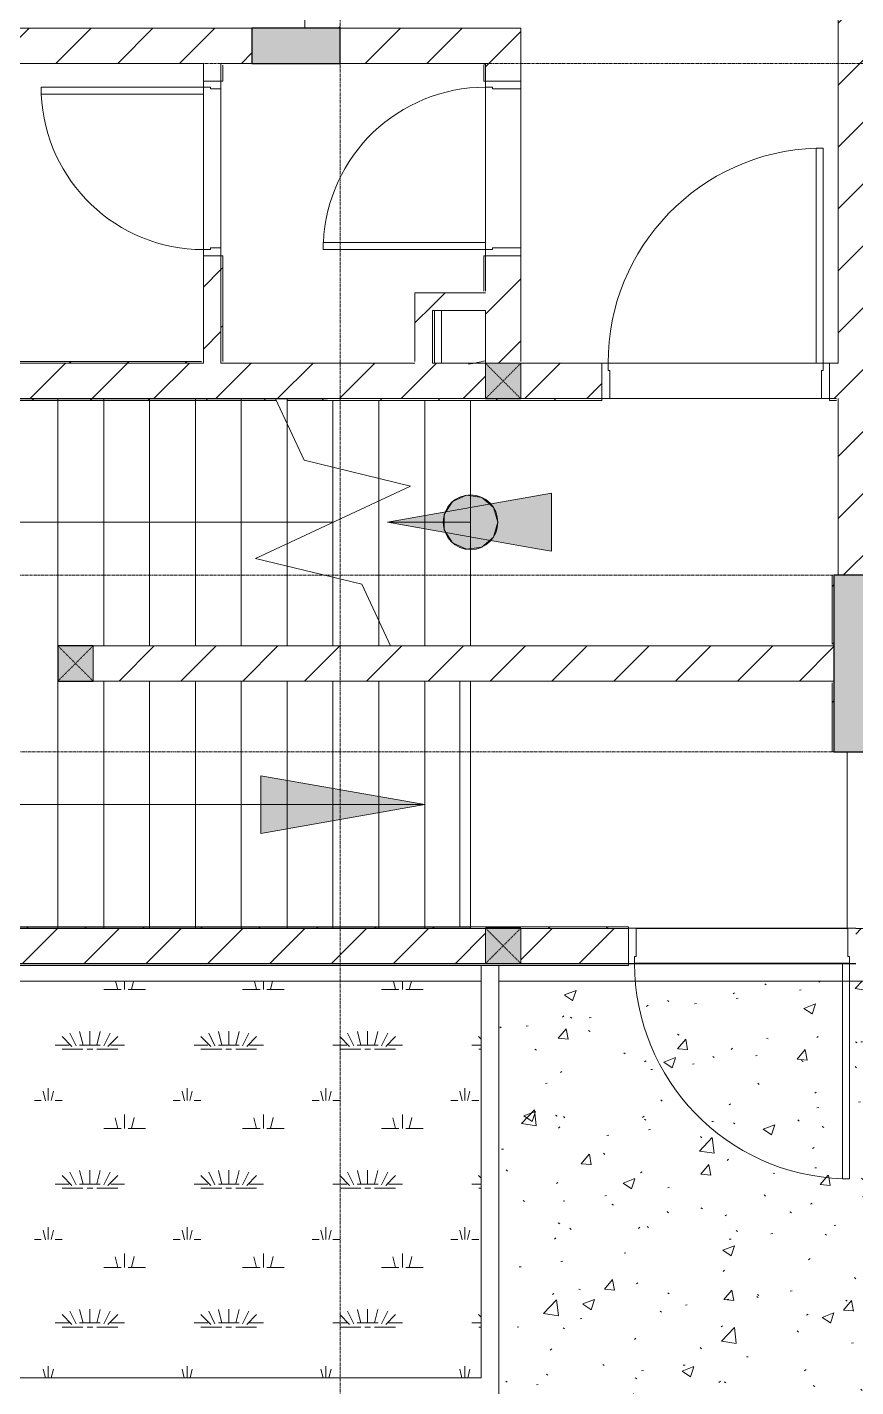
# Model space of a CAD drawing. Header units: millimetres. Extents: x 5121 to 246734, y -48180 to 129206.
# Drawn here: x 78779 to 83478, y 20938 to 28642 of the extents above; entities that cross this region are included whole.
import ezdxf

# ---------------------------------------------------------------- set-up
doc = ezdxf.new("R2010")
doc.units = ezdxf.units.MM
for name, pattern in [('Dash', [6, 3, -3]), ('Grid Line', [22.225, 12.7, -3.175, 3.175, -3.175]), ('Overhead', [3.96875, 2.38125, -1.5875])]:
    doc.linetypes.add(name, pattern=pattern)
for name, color, linetype, lineweight in [('0-1', 7, 'Continuous', 5), ('A-DETL-GENF', 92, 'Continuous', 9), ('A-DOOR', 31, 'Continuous', 9), ('A-DOOR-FRAM', 31, 'Continuous', 9), ('A-FLOR-1', 50, 'Continuous', 9), ('A-FLOR-PATT', 8, 'Continuous', 9), ('A-WALL', 113, 'Continuous', 9), ('A-WALL-1', 250, 'Continuous', 18), ('A-WALL-FNSH-1', 50, 'Continuous', 9), ('A-WALL-PATT-3', 111, 'Continuous', 9), ('G-IMPT', 8, 'Continuous', 9), ('M-EQPM', 50, 'Continuous', 9), ('S-BEAM-1', 50, 'Continuous', 9), ('S-COLS', 52, 'Continuous', 9), ('S-COLS-1', 7, 'Continuous', 5), ('S-COLS-2', 10, 'Continuous', 25), ('S-COLS-5', 52, 'Continuous', 25), ('S-COLS-6', 52, 'Dash', 9), ('S-COLS-HDLN', 52, 'Dash', 9), ('S-GRID-1', 1, 'Grid Line', 9), ('S-STRS', 31, 'Continuous', 9), ('S-STRS-ANNO', 31, 'Continuous', 9), ('S-STRS-MBND', 31, 'Overhead', 9), ('S-STRS-MBND-1', 31, 'Continuous', 9)]:
    doc.layers.add(name, color=color, linetype=linetype, lineweight=lineweight)
pattern_1 = [(45, (0, 0), (-175.3625, 175.3625), [])]
pattern_2 = [(45, (0, 0), (-164.4023, 164.4023), [])]

# ---------------------------------------------------------------- blocks, each defined once
blk = doc.blocks.new('NCV_TKTC_KET CAU_rvt-1-TKCS_MB TỔNG THỂ TẦNG 1')
at = {"layer": 'S-COLS-1'}
for points in [[(80438, 28436.9), (80552.6, 28436.9), (80552.6, 28636.9), (80052.6, 28636.9), (80052.6, 28436.9), (80352.6, 28436.9)], [(83727.6, 24536.9), (83727.6, 24736.9), (83752.6, 24736.9), (83752.6, 25536.9), (83352.6, 25536.9), (83352.6, 24536.9), (83377.6, 24536.9)]]:
    blk.add_hatch(color=256, dxfattribs=at).paths.add_polyline_path(points)
at = {"layer": 'A-FLOR-1'}
blk.add_line((81032.6, 24937), (81032.6, 23545.3), dxfattribs=at)
at = {"layer": 'S-BEAM-1'}
for p, q in [((81032.6, 24937), (81032.6, 23545.3)), ((81232.6, 23545.3), (81232.6, 24936.9)), ((83427.6, 24536.9), (83427.6, 23536.9)), ((83427.6, 23536.9), (82232.6, 23536.9)), ((77102.6, 23236.9), (81352.6, 23236.9)), ((81452.6, 23236.9), (83652.6, 23236.9))]:
    blk.add_line(p, q, dxfattribs=at)
at = {"layer": 'S-COLS-2'}
for p, q in [((80052.6, 28636.9), (80052.6, 28436.9)), ((80552.6, 28636.9), (80052.6, 28636.9)), ((80552.6, 28436.9), (80552.6, 28636.9)), ((80052.6, 28436.9), (80552.6, 28436.9)), ((83752.6, 25536.9), (83352.6, 25536.9)), ((83352.6, 25536.9), (83352.6, 24536.9)), ((83352.6, 24536.9), (83752.6, 24536.9))]:
    blk.add_line(p, q, dxfattribs=at)
blk = doc.blocks.new('FD_02 - FD_03 - FD_03-KY THUAT-900x2200mm-801876-TKCS_MB TỔNG THỂ TẦNG 1')
at = {"layer": 'A-DETL-GENF'}
for p, q in [((460, -100), (420, -100)), ((420, -100), (420, -1020)), ((460, -1020), (460, -100)), ((420, -1020), (460, -1020))]:
    blk.add_line(p, q, dxfattribs=at)
blk.add_arc((460, -100), 920, 180, 267.50809, dxfattribs=at)
at = {"layer": 'A-DOOR-FRAM'}
for p, q in [((-495, 100), (-450, 100)), ((-495, -100), (-495, 100)), ((-450, 100), (-450, -60)), ((450, 100), (495, 100)), ((450, -60), (450, 100)), ((495, 100), (495, -100)), ((-450, -60), (-460, -60)), ((-460, -60), (-460, -100)), ((460, -60), (450, -60)), ((460, -100), (460, -60)), ((-460, -100), (-495, -100)), ((495, -100), (460, -100))]:
    blk.add_line(p, q, dxfattribs=at)
blk = doc.blocks.new('FD_01 - FD_01-1200x2200mm-V1-TKCS_MB TỔNG THỂ TẦNG 1')
at = {"layer": 'A-DETL-GENF'}
for p, q in [((570, 100), (570, 1320)), ((570, 1320), (610, 1320)), ((610, 1320), (610, 100)), ((610, 100), (570, 100))]:
    blk.add_line(p, q, dxfattribs=at)
blk.add_arc((610, 100), 1220, 91.87889, 180, dxfattribs=at)
at = {"layer": 'A-DOOR-FRAM'}
for p, q in [((-610, 100), (-645, 100)), ((-645, 100), (-645, -100)), ((-610, 60), (-610, 100)), ((645, 100), (610, 100)), ((610, 100), (610, 60)), ((645, -100), (645, 100)), ((-600, 60), (-610, 60)), ((-600, -100), (-600, 60)), ((610, 60), (600, 60)), ((600, 60), (600, -100)), ((-645, -100), (-600, -100)), ((600, -100), (645, -100))]:
    blk.add_line(p, q, dxfattribs=at)
blk = doc.blocks.new('FD_01 - FD_01-1200x2200mm-1787918-TKCS_MB TỔNG THỂ TẦNG 1')
at = {"layer": 'A-DETL-GENF'}
for p, q in [((610, -100), (570, -100)), ((570, -100), (570, -1320)), ((610, -1320), (610, -100)), ((570, -1320), (610, -1320))]:
    blk.add_line(p, q, dxfattribs=at)
blk.add_arc((610, -100), 1220, 180, 268.12111, dxfattribs=at)
at = {"layer": 'A-DOOR-FRAM'}
for p, q in [((-645, 100), (-600, 100)), ((-600, 100), (-600, -60)), ((600, 100), (645, 100)), ((600, -60), (600, 100)), ((-600, -60), (-610, -60)), ((-610, -60), (-610, -100)), ((610, -60), (600, -60)), ((610, -100), (610, -60)), ((-610, -100), (-645, -100)), ((645, -100), (610, -100))]:
    blk.add_line(p, q, dxfattribs=at)
blk = doc.blocks.new('TKTC_XREF_251221_MB TANG 1 - TKTC_XREF_260130_MB TANG 1_dwg-4202109-TKCS_MB TỔNG THỂ TẦNG 1')
at = {"layer": 'G-IMPT'}
blk.add_line((-120929.1, -378007.7), (-119709.1, -378007.7), dxfattribs=at)
blk = doc.blocks.new('TKTC_XREF_251221_MB TANG 1 - TKTC_XREF_251221_MB TANG 1-2038492-TKCS_MB TỔNG THỂ TẦNG 1')
blk.add_blockref('TKTC_XREF_251221_MB TANG 1 - TKTC_XREF_260130_MB TANG 1_dwg-4202109-TKCS_MB TỔNG THỂ TẦNG 1', (169499.1, 384109.7))
blk = doc.blocks.new('FD_01 - FD_01-1200x2200mm-V350-TKCS_MB TỔNG THỂ TẦNG 1')
at = {"layer": 'A-DETL-GENF'}
for p, q in [((570, 1000), (570, 1299.6)), ((610, 1299.6), (610, 1000))]:
    blk.add_line(p, q, dxfattribs=at)
blk.add_arc((610, 100), 1220, 99.11239, 103.77435, dxfattribs=at)
blk = doc.blocks.new('FD_02 - FD_03 - FD_03-KY THUAT-900x2200mm-801878-TKCS_MB TỔNG THỂ TẦNG 1')
at = {"layer": 'A-DETL-GENF'}
for p, q in [((420, 50), (420, 970)), ((420, 970), (460, 970)), ((460, 970), (460, 50)), ((460, 50), (420, 50))]:
    blk.add_line(p, q, dxfattribs=at)
blk.add_arc((460, 50), 920, 92.49191, 180, dxfattribs=at)
at = {"layer": 'A-DOOR-FRAM'}
for p, q in [((-460, 50), (-495, 50)), ((-495, 50), (-495, -50)), ((-460, 10), (-460, 50)), ((-450, 10), (-460, 10)), ((-450, -50), (-450, 10)), ((460, 10), (450, 10)), ((450, 10), (450, -50)), ((495, 50), (460, 50)), ((460, 50), (460, 10)), ((495, -50), (495, 50)), ((-495, -50), (-450, -50)), ((450, -50), (495, -50))]:
    blk.add_line(p, q, dxfattribs=at)
blk = doc.blocks.new('G1_SOF - BO TRU - 200x200-3050151-TKCS_MB TỔNG THỂ TẦNG 1')
at = {"layer": 'S-COLS-HDLN'}
for p, q in [((-100, 100), (100, -100)), ((100, 100), (-100, -100))]:
    blk.add_line(p, q, dxfattribs=at)

msp = doc.modelspace()

# ---------------------------------------------------------------- hatches: boundary and pattern name
at = {"layer": 'A-FLOR-PATT'}
h = msp.add_hatch(dxfattribs=at)
h.set_pattern_fill('FP_36', color=256, style=0, pattern_type=2)
h.set_pattern_definition([(0, (236.2, 15.75), (787.4, 787.4), [118.11, -23.622, 31.496, -23.622, -590.55]), (0, (236.2, 15.75), (787.4, 787.4), [-196.85, 118.11, -472.44]), (0, (196.85, 39.4), (787.4, 787.4), [78.74, -59.055, 118.11, -59.055, -472.44]), (0, (196.85, 39.4), (787.4, 787.4), [-314.96, 78.74, -393.7]), (0, (472.44, 354.3), (787.4, 787.4), [98.425, -39.37, 98.425, -551.18]), (0, (78.74, 511.8), (787.4, 787.4), [39.37, -78.74, 39.37, -629.92]), (90, (157.5, 511.8), (-787.4, 787.4), [70.866, -716.534]), (90, (393.7, 39.4), (-787.4, 787.4), [78.74, -708.66]), (90, (590.55, 354.3), (-787.4, 787.4), [78.74, -708.66]), (45, (496.06, 31.5), (0, 787.4), [78.74, -1034.812]), (135, (291.34, 31.5), (-787.4, 6e-14), [78.74, -1034.812]), (63.435, (472.44, 35.43), (-0.0007, 787.4), [78.74, -1681.94]), (75.964, (433.07, 39.37), (-0.00383, 787.3999), [78.74, -3167.793]), (75.964, (629.92, 354.33), (-0.00383, 787.3999), [62.992, -3183.541]), (75.964, (173.23, 511.81), (-0.00383, 787.3999), [55.118, -3191.415]), (104.036, (354.33, 39.37), (0.00383, 787.3999), [78.74, -3167.793]), (104.036, (551.18, 354.33), (0.00383, 787.3999), [62.992, -3183.541]), (104.036, (141.73, 511.81), (0.00383, 787.3999), [55.118, -3191.415]), (116.565, (314.96, 35.43), (0.0007, 787.4), [78.74, -1681.939])])
h.paths.add_polyline_path([(77492.6, 20988.2), (81352.6, 20988.2), (81352.6, 23236.9), (77452.6, 23236.9), (77452.6, 20988.2)])
h = msp.add_hatch(dxfattribs=at)
h.set_pattern_fill('FP_15', color=256, style=0, pattern_type=2)
h.set_pattern_definition([(50, (0, 0), (677.7247, -59.293), [70.866, -779.526]), (355, (0, 0), (-131.1036, 710.731), [56.693, -623.621]), (100.451, (56.5, -4.94), (546.6267, 651.434), [60.227, -662.495]), (46.184, (0, 189), (1008.414, -156.399), [106.299, -1169.289]), (96.636, (84, 175.9), (883.138, 920.431), [90.34, -993.743]), (351.184, (0, 189), (883.146, 920.423), [85.039, -935.431]), (21, (94.5, 141.73), (564.0056, -380.4262), [70.866, -779.526]), (326, (94.5, 141.7), (229.9034, 685.1796), [56.693, -623.621]), (71.451, (141.5, 110), (793.912, 304.7473), [60.227, -662.495]), (37.5, (0, 0), (11.4894, 314.545), [10.394, -605.668, 10.394, -622.676, -625.983]), (37.5, (0, 0), (11.4894, 314.545), [-1249.131, 10.394, -615.589]), (7.5, (0, 0), (248.5691, 372.672), [10.394, -350.55, 10.394, -591.495, -238.582]), (7.5, (0, 0), (248.5691, 372.672), [-962.833, 10.394, -228.189]), (327.5, (-210.7, 0), (504.3984, -21.3116), [10.394, -225.826, 10.394, -726.613, -977.951]), (327.5, (-210.7, 0), (504.3984, -21.3116), [-973.226, 10.394, -967.557]), (317.5, (-305.2, 0), (551.0412, 94.5872), [10.394, -296.692, 10.394, -479.054, -694.487]), (317.5, (-305.2, 0), (551.0412, 94.5872), [-796.534, 10.394, -684.093])])
h.paths.add_polyline_path([(83552.6, 20888.2), (83552.6, 23236.9), (81452.6, 23236.9), (81452.6, 20888.2)])
at = {"layer": 'A-WALL-PATT-3'}
h = msp.add_hatch(dxfattribs=at)
h.set_pattern_fill('FP_1', color=256, style=0, pattern_type=2)
h.set_pattern_definition(pattern_1)
h.paths.add_polyline_path([(83577.6, 25536.9), (83577.6, 28836.9), (83377.6, 28836.9), (83377.6, 25536.9)])
h.paths.add_polyline_path([(83377.6, 29036.9), (83577.6, 29036.9), (83577.6, 32236.9), (83377.6, 32236.9), (83377.6, 29426.1)])
h = msp.add_hatch(dxfattribs=at)
h.set_pattern_fill('FP_1', color=256, style=0, pattern_type=2)
h.set_pattern_definition(pattern_1)
h.paths.add_polyline_path([(80352.6, 28636.9), (80552.6, 28636.9), (80552.6, 28987.4), (80352.6, 28987.4), (80352.6, 28887.4)])
h.paths.add_polyline_path([(80392.6, 30187.4), (80552.6, 30187.4), (80552.6, 30536.9), (80352.6, 30536.9), (80352.6, 30187.4)])
h = msp.add_hatch(dxfattribs=at)
h.set_pattern_fill('FP_1', color=256, style=0, pattern_type=2)
h.set_pattern_definition(pattern_1)
h.paths.add_polyline_path([(79777.6, 28436.9), (80052.6, 28436.9), (80052.6, 28636.9), (77452.6, 28636.9), (77452.6, 28436.9), (79203.3, 28436.9)])
h = msp.add_hatch(dxfattribs=at)
h.set_pattern_fill('FP_1', color=256, style=0, pattern_type=2)
h.set_pattern_definition(pattern_1)
h.paths.add_polyline_path([(80552.6, 28436.9), (81577.6, 28436.9), (81577.6, 28636.9), (80552.6, 28636.9)])
h = msp.add_hatch(dxfattribs=at)
h.set_pattern_fill('FP_1', color=256, style=0, pattern_type=2)
h.set_pattern_definition(pattern_1)
h.paths.add_polyline_path([(79777.6, 26737.4), (79877.6, 26737.4), (79877.6, 27346.9), (79777.6, 27346.9), (79777.6, 26747.4)])
h.paths.add_polyline_path([(79877.6, 28336.9), (79877.6, 28436.9), (79777.6, 28436.9), (79777.6, 28336.9), (79817.6, 28336.9)])
h = msp.add_hatch(dxfattribs=at)
h.set_pattern_fill('FP_43', color=256, style=0, pattern_type=2)
h.set_pattern_definition(pattern_2)
h.paths.add_polyline_path([(79877.6, 26737.4), (79887.6, 26737.4), (79887.6, 27346.9), (79877.6, 27346.9), (79877.6, 26738.7)])
h.paths.add_polyline_path([(79877.6, 28336.9), (79887.6, 28336.9), (79887.6, 28436.9), (79877.6, 28436.9), (79877.6, 28428.3)])
h = msp.add_hatch(dxfattribs=at)
h.set_pattern_fill('FP_43', color=256, style=0, pattern_type=2)
h.set_pattern_definition(pattern_2)
h.paths.add_polyline_path([(81367.6, 27146.9), (81377.6, 27146.9), (81377.6, 27346.9), (81367.6, 27346.9), (81367.6, 27338.2)])
h.paths.add_polyline_path([(81377.6, 28336.9), (81377.6, 28436.9), (81367.6, 28436.9), (81367.6, 28336.9)])
h = msp.add_hatch(dxfattribs=at)
h.set_pattern_fill('FP_1', color=256, style=0, pattern_type=2)
h.set_pattern_definition(pattern_1)
h.paths.add_polyline_path([(81377.6, 26737.4), (81577.6, 26737.4), (81577.6, 27346.9), (81377.6, 27346.9), (81377.6, 26747.4)])
h.paths.add_polyline_path([(81482.9, 28336.9), (81577.6, 28336.9), (81577.6, 28436.9), (81377.6, 28434.5), (81377.6, 28336.9), (81417.6, 28336.9)])
h = msp.add_hatch(dxfattribs=at)
h.set_pattern_fill('FP_1', color=256, style=0, pattern_type=2)
h.set_pattern_definition(pattern_1)
h.paths.add_polyline_path([(81077.6, 26737.4), (81077.6, 27136.9), (80977.6, 27136.9), (80977.6, 26737.4)])
h = msp.add_hatch(dxfattribs=at)
h.set_pattern_fill('FP_1', color=256, style=0, pattern_type=2)
h.set_pattern_definition(pattern_1)
h.paths.add_polyline_path([(81377.6, 27036.9), (81377.6, 27136.9), (81077.6, 27136.9), (81077.6, 27036.9)])
h = msp.add_hatch(dxfattribs=at)
h.set_pattern_fill('FP_1', color=256, style=0, pattern_type=2)
h.set_pattern_definition(pattern_1)
h.paths.add_polyline_path([(81292.6, 26537.4), (81377.6, 26537.4), (81377.6, 26737.4), (77452.6, 26736.5), (77453.8, 26537.4), (79203.3, 26537.4)])
h.paths.add_polyline_path([(83367.6, 26537.4), (83377.6, 26537.4), (83377.6, 26737.4), (83327.6, 26737.4), (83327.6, 26537.4)])
h.paths.add_polyline_path([(82037.6, 26537.4), (82037.6, 26737.4), (81577.6, 26737.4), (81577.6, 26537.4), (81672.7, 26537.4)])
h = msp.add_hatch(dxfattribs=at)
h.set_pattern_fill('FP_43', color=256, style=0, pattern_type=2)
h.set_pattern_definition(pattern_2)
h.paths.add_polyline_path([(79775.9, 26737.4), (79777.6, 26737.4), (79777.6, 26747.4), (78162.5, 26747.4), (78162.5, 26737.4), (79203.3, 26737.4)])
h = msp.add_hatch(dxfattribs=at)
h.set_pattern_fill('FP_43', color=256, style=0, pattern_type=2)
h.set_pattern_definition(pattern_2)
h.paths.add_polyline_path([(83352.6, 26527.4), (83367.6, 26527.4), (83367.6, 26537.4), (83327.6, 26537.4), (83329.8, 26527.4)])
h.paths.add_polyline_path([(78052.5, 26527.4), (80190.6, 26527.4), (80186.1, 26536.9), (80252.6, 26534.5), (80252.6, 26527.4), (82037.6, 26527.4), (82037.6, 26537.4), (77462.6, 26536.9), (77462.8, 26527.4), (77644.7, 26527.4)])
h = msp.add_hatch(dxfattribs=at)
h.set_pattern_fill('FP_43', color=256, style=0, pattern_type=2)
h.set_pattern_definition(pattern_2)
h.paths.add_polyline_path([(83342.6, 25147), (83352.6, 25147), (83352.6, 25536.9), (83342.6, 25536.9), (83342.6, 25268.6)])
h = msp.add_hatch(dxfattribs=at)
h.set_pattern_fill('FP_1', color=256, style=0, pattern_type=2)
h.set_pattern_definition(pattern_1)
h.paths.add_polyline_path([(81032.6, 24937), (83352.6, 24937), (83352.6, 25137), (79152.6, 25137), (79152.6, 24937), (79203.3, 24937)])
h = msp.add_hatch(dxfattribs=at)
h.set_pattern_fill('FP_43', color=256, style=0, pattern_type=2)
h.set_pattern_definition(pattern_2)
h.paths.add_polyline_path([(83342.6, 24536.9), (83352.6, 24536.9), (83352.6, 24937), (83342.6, 24937), (83342.6, 24927)])
h = msp.add_hatch(dxfattribs=at)
h.set_pattern_fill('FP_43', color=256, style=0, pattern_type=2)
h.set_pattern_definition(pattern_2)
h.paths.add_polyline_path([(78952.6, 23535.3), (82187.6, 23536.9), (82187.6, 23545.3), (77302.6, 23545.3), (77302.6, 23535.3), (77452.6, 23535.3)])
h.paths.add_polyline_path([(83527.6, 23535.3), (83527.6, 23545.3), (83477.6, 23545.3), (83477.6, 23535.3), (83502.6, 23535.3)])
h = msp.add_hatch(dxfattribs=at)
h.set_pattern_fill('FP_1', color=256, style=0, pattern_type=2)
h.set_pattern_definition(pattern_1)
h.paths.add_polyline_path([(81672.7, 23336.9), (82187.6, 23336.9), (82187.6, 23535.3), (81577.6, 23535.3), (81577.6, 23336.9)])
h.paths.add_polyline_path([(78412.6, 23336.9), (81377.6, 23336.9), (81377.6, 23535.3), (77302.6, 23535.3), (77302.6, 23336.9), (77452.6, 23336.9)])
h.paths.add_polyline_path([(83477.6, 23336.9), (83527.6, 23337.4), (83527.6, 23535.3), (83477.6, 23532.9)])
at = {"layer": 'S-COLS-1'}
for points in [[(81577.6, 26537.4), (81577.6, 26737.4), (81377.6, 26737.4), (81377.6, 26537.4)], [(79152.6, 24936.9), (79152.6, 25136.9), (78952.6, 25136.9), (78952.6, 24936.9), (79099.5, 24936.9)], [(81377.6, 23336.9), (81577.6, 23336.9), (81577.6, 23535.3), (81377.6, 23535.3), (81377.6, 23465.7)]]:
    msp.add_hatch(color=256, dxfattribs=at).paths.add_polyline_path(points)
at = {"layer": 'S-STRS-ANNO'}
for points in [[(81752.6, 25673), (81752.6, 26000.9), (80822.6, 25836.9), (81672.7, 25687)], [(81270.5, 25683.5), (81357, 25695.9), (81423, 25753.1), (81447.6, 25836.9), (81423, 25920.7), (81357, 25977.9), (81270.5, 25990.4), (81191.1, 25954.1), (81143.8, 25880.6), (81143.8, 25793.3), (81191.1, 25719.8)], [(80102.6, 24073), (81032.6, 24236.9), (80102.6, 24400.9)]]:
    msp.add_hatch(color=256, dxfattribs=at).paths.add_polyline_path(points)
h = msp.add_hatch(color=256, dxfattribs=at)
edge = h.paths.add_edge_path()
edge.add_arc((81292.6, 25836.9), 155, 0, 360)

# ---------------------------------------------------------------- linework, layer by layer
at = {"layer": 'A-WALL'}
for p, q in [((79777.6, 28436.9), (79777.6, 28336.9)), ((79877.6, 28436.9), (79877.6, 28336.9)), ((80552.6, 28436.9), (81377.6, 28436.9)), ((81377.6, 28436.9), (81377.6, 28336.9)), ((81577.6, 28336.9), (81577.6, 28436.9)), ((79777.6, 27381.9), (79777.6, 28301.9)), ((79877.6, 28291.9), (79877.6, 27391.9)), ((81377.6, 27381.9), (81377.6, 28301.9)), ((81577.6, 28291.9), (81577.6, 27391.9)), ((79777.6, 27346.9), (79777.6, 26737.4)), ((79877.6, 26737.4), (79877.6, 27346.9)), ((81377.6, 27346.9), (81377.6, 27146.9)), ((81577.6, 26747.4), (81577.6, 27346.9)), ((79777.6, 26737.4), (78162.5, 26737.4)), ((80977.6, 26737.4), (79877.6, 26737.4)), ((81377.6, 26537.4), (81377.6, 26737.4)), ((82037.6, 26737.4), (81377.6, 26737.4)), ((81577.6, 26737.4), (81577.6, 26537.4)), ((82072.6, 26737.4), (83292.6, 26737.4)), ((83367.6, 26737.4), (83327.6, 26737.4)), ((77462.6, 26537.4), (81377.6, 26537.4)), ((81577.6, 26537.4), (82037.6, 26537.4)), ((83282.6, 26537.4), (82082.6, 26537.4)), ((83327.6, 26537.4), (83367.6, 26537.4)), ((83377.6, 26537.4), (83377.6, 25546.9)), ((79152.6, 25137), (79152.6, 24937)), ((81377.6, 23535.3), (77302.6, 23535.3)), ((81377.6, 23336.9), (81377.6, 23535.3)), ((82187.6, 23535.3), (81577.6, 23535.3)), ((81577.6, 23535.3), (81577.6, 23336.9)), ((82232.5, 23535.3), (83432.7, 23535.3)), ((83527.6, 23535.3), (83477.6, 23535.3)), ((81352.6, 20988.2), (81352.6, 23325.3)), ((81452.6, 23325.3), (81452.6, 20888.2)), ((83477.6, 23335.3), (82187.6, 23335.3)), ((73227.6, 20988.2), (81352.6, 20988.2))]:
    msp.add_line(p, q, dxfattribs=at)
at = {"layer": 'A-WALL-1'}
for p, q in [((80352.6, 28947.4), (80352.6, 28636.9)), ((83377.6, 28836.9), (83377.6, 26737.4)), ((80052.6, 28636.9), (77452.6, 28636.9)), ((80052.6, 28436.9), (80052.6, 28636.9)), ((80352.6, 28636.9), (80552.6, 28636.9)), ((81577.6, 28636.9), (80552.6, 28636.9)), ((80552.6, 28636.9), (80552.6, 28436.9)), ((81577.6, 28436.9), (81577.6, 28636.9)), ((77452.6, 28436.9), (79777.6, 28436.9)), ((79877.6, 28436.9), (80052.6, 28436.9)), ((79887.6, 28436.9), (79877.6, 28436.9)), ((79887.6, 28336.9), (79887.6, 28426.9)), ((81367.6, 28426.9), (81367.6, 28336.9)), ((79877.6, 28336.9), (79887.6, 28336.9)), ((81367.6, 28336.9), (81377.6, 28336.9)), ((79887.6, 27346.9), (79877.6, 27346.9)), ((79887.6, 26747.4), (79887.6, 27346.9)), ((81377.6, 27346.9), (81367.6, 27346.9)), ((81367.6, 27346.9), (81367.6, 27146.9)), ((80977.6, 27136.9), (80977.6, 26747.4)), ((81377.6, 27136.9), (80977.6, 27136.9)), ((81077.6, 26737.4), (81077.6, 27036.9)), ((81077.6, 27036.9), (81377.6, 27036.9)), ((81377.6, 27036.9), (81377.6, 26737.4)), ((79767.6, 26747.4), (78162.5, 26747.4)), ((81377.6, 26737.4), (81077.6, 26737.4)), ((83377.6, 26737.4), (83367.6, 26737.4)), ((77462.6, 26527.4), (80190.6, 26527.4)), ((80252.6, 26527.4), (82037.6, 26527.4)), ((81577.6, 26537.4), (81377.6, 26537.4)), ((82037.6, 26527.4), (82037.6, 26537.4)), ((83327.6, 26537.4), (83327.6, 26527.4)), ((83327.6, 26527.4), (83367.6, 26527.4)), ((83342.6, 25536.9), (83342.6, 25147)), ((83352.6, 25147), (83352.6, 25536.9)), ((83377.6, 25546.9), (83377.6, 25536.9)), ((83377.6, 25536.9), (83577.6, 25536.9)), ((83352.6, 25137), (79152.6, 25137)), ((83352.6, 24536.9), (83352.6, 25137)), ((83352.6, 24937), (79152.6, 24937)), ((83342.6, 24927), (83342.6, 24536.9)), ((82187.6, 23545.3), (77302.6, 23545.3)), ((81377.6, 23535.3), (81577.6, 23535.3)), ((82187.6, 23336.9), (82187.6, 23545.3)), ((77302.6, 23336.9), (81377.6, 23336.9)), ((81577.6, 23336.9), (82187.6, 23336.9))]:
    msp.add_line(p, q, dxfattribs=at)
at = {"layer": 'A-WALL-FNSH-1'}
for p, q in [((82187.6, 23335.3), (77092.6, 23335.3)), ((77102.6, 23325.3), (82187.6, 23325.3)), ((82187.6, 23325.3), (82187.6, 23335.3))]:
    msp.add_line(p, q, dxfattribs=at)
at = {"layer": 'S-COLS'}
for p, q in [((81577.6, 26737.4), (81377.6, 26737.4)), ((81377.6, 26737.4), (81377.6, 26537.4)), ((81577.6, 26537.4), (81577.6, 26737.4)), ((79152.6, 24936.9), (79152.6, 25136.9)), ((81377.6, 23535.3), (81377.6, 23336.9)), ((81577.6, 23336.9), (81577.6, 23535.3))]:
    msp.add_line(p, q, dxfattribs=at)
at = {"layer": 'S-COLS-5'}
for p, q in [((81377.6, 26537.4), (81577.6, 26537.4)), ((79152.6, 25136.9), (78952.6, 25136.9)), ((78952.6, 25136.9), (78952.6, 24936.9)), ((78952.6, 24936.9), (79152.6, 24936.9)), ((81577.6, 23536.9), (81377.6, 23536.9)), ((81377.6, 23536.9), (81377.6, 23535.3)), ((81577.6, 23535.3), (81577.6, 23536.9)), ((81377.6, 23336.9), (81577.6, 23336.9))]:
    msp.add_line(p, q, dxfattribs=at)
at = {"layer": 'S-GRID-1'}
for p, q in [((80552.6, 23210.6), (80552.6, 78232.7)), ((129301.8, 28436.9), (31601.8, 28436.9)), ((129301.8, 25536.9), (31601.8, 25536.9)), ((125364.8, 24536.9), (35538.8, 24536.9)), ((80552.6, 15460.6), (80552.6, 23210.6))]:
    msp.add_line(p, q, dxfattribs=at)
at = {"layer": 'S-STRS'}
for p, q in [((78952.6, 25136.9), (78952.6, 26527.4)), ((79212.6, 25137), (79212.6, 26527.4)), ((79472.6, 25137), (79472.6, 26527.4)), ((79732.6, 25137), (79732.6, 26527.4)), ((79992.6, 25137), (79992.6, 26527.4)), ((80482, 26536.9), (80186.1, 26536.9)), ((80252.6, 26394.5), (80252.6, 26536.9)), ((80512.6, 26148.3), (80512.6, 26527.4)), ((80772.6, 26085.1), (80772.6, 26527.4)), ((81032.6, 25137), (81032.6, 26527.4)), ((81292.6, 25137), (81292.6, 26527.4)), ((80252.6, 25715.7), (80252.6, 26394.5)), ((80512.6, 25836.9), (80512.6, 26148.3)), ((80772.6, 25958.2), (80772.6, 26085.1)), ((80772.6, 25279.4), (80772.6, 25958.2)), ((80512.6, 25525.5), (80512.6, 25836.9)), ((80252.6, 25588.7), (80252.6, 25715.7)), ((80252.6, 25137), (80252.6, 25588.7)), ((80512.6, 25137), (80512.6, 25525.5)), ((80772.6, 25137), (80772.6, 25279.4)), ((78952.6, 24936.9), (78952.6, 23545.3)), ((79152.6, 24936.9), (81032.6, 24936.9)), ((79212.6, 24936.9), (79212.6, 23545.3)), ((79472.6, 24936.9), (79472.6, 23545.3)), ((79732.6, 24936.9), (79732.6, 23545.3)), ((79992.6, 24936.9), (79992.6, 23545.3)), ((80252.6, 24936.9), (80252.6, 23545.3)), ((80512.6, 24936.9), (80512.6, 23545.3)), ((80772.6, 24936.9), (80772.6, 23545.3)), ((81032.6, 24936.9), (81032.6, 23545.3))]:
    msp.add_line(p, q, dxfattribs=at)
at = {"layer": 'S-STRS-ANNO'}
for p, q in [((81752.6, 26000.9), (80822.6, 25836.9)), ((81270.5, 25990.4), (81191.1, 25954.1)), ((81357, 25977.9), (81270.5, 25990.4)), ((81423, 25920.7), (81357, 25977.9)), ((81752.6, 25673), (81752.6, 26000.9)), ((81191.1, 25954.1), (81143.8, 25880.6)), ((81447.6, 25836.9), (81423, 25920.7)), ((78952.6, 25836.9), (78202.6, 25836.9)), ((79212.6, 25836.9), (78952.6, 25836.9)), ((79472.6, 25836.9), (79212.6, 25836.9)), ((79732.6, 25836.9), (79472.6, 25836.9)), ((79992.6, 25836.9), (79732.6, 25836.9)), ((80252.6, 25836.9), (79992.6, 25836.9)), ((80512.6, 25836.9), (80252.6, 25836.9)), ((81032.6, 25836.9), (80822.6, 25836.9)), ((80822.6, 25836.9), (81672.7, 25687)), ((81292.6, 25836.9), (81032.6, 25836.9)), ((81143.8, 25880.6), (81143.8, 25793.3)), ((81423, 25753.1), (81447.6, 25836.9)), ((81143.8, 25793.3), (81191.1, 25719.8)), ((81357, 25695.9), (81423, 25753.1)), ((81191.1, 25719.8), (81270.5, 25683.5)), ((81270.5, 25683.5), (81357, 25695.9)), ((81672.7, 25687), (81752.6, 25673)), ((81032.6, 24236.9), (80102.6, 24400.9)), ((80102.6, 24400.9), (80102.6, 24073)), ((78202.6, 24236.9), (78952.6, 24236.9)), ((78952.6, 24236.9), (79212.6, 24236.9)), ((79212.6, 24236.9), (79472.6, 24236.9)), ((79472.6, 24236.9), (79732.6, 24236.9)), ((79732.6, 24236.9), (79992.6, 24236.9)), ((79992.6, 24236.9), (80252.6, 24236.9)), ((80102.6, 24073), (81032.6, 24236.9)), ((80252.6, 24236.9), (80512.6, 24236.9)), ((80512.6, 24236.9), (80772.6, 24236.9)), ((80772.6, 24236.9), (81032.6, 24236.9))]:
    msp.add_line(p, q, dxfattribs=at)
msp.add_circle((81292.6, 25836.9), 155, dxfattribs=at)
at = {"layer": 'S-STRS-MBND'}
for p, q in [((78952.6, 26536.9), (77452.6, 26536.9)), ((78952.6, 25136.9), (78952.6, 26536.9)), ((80186.1, 26536.9), (78952.6, 26536.9)), ((79212.6, 25136.9), (79212.6, 26536.9)), ((79472.6, 25136.9), (79472.6, 26536.9)), ((79732.6, 25136.9), (79732.6, 26536.9)), ((79992.6, 25136.9), (79992.6, 26536.9)), ((80252.6, 25715.7), (80252.6, 26394.5)), ((80512.6, 25836.9), (80512.6, 26148.3)), ((80772.6, 25958.2), (80772.6, 26085.1)), ((80252.6, 25136.9), (80252.6, 25588.7)), ((80512.6, 25137), (80512.6, 25525.5)), ((80772.6, 25137), (80772.6, 25279.4)), ((78952.6, 24936.9), (78952.6, 25136.9)), ((80482, 25136.9), (78952.6, 25136.9)), ((78952.6, 24936.9), (78952.6, 23536.9)), ((78952.6, 24936.9), (81292.6, 24936.9)), ((79212.6, 24936.9), (79212.6, 23536.9)), ((79472.6, 24936.9), (79472.6, 23536.9)), ((79732.6, 24936.9), (79732.6, 23536.9)), ((79992.6, 24936.9), (79992.6, 23536.9)), ((80252.6, 24936.9), (80252.6, 23536.9)), ((80512.6, 24936.9), (80512.6, 23536.9)), ((80772.6, 24936.9), (80772.6, 23536.9)), ((81032.6, 24936.9), (81032.6, 23536.9)), ((81292.6, 24936.9), (81292.6, 23536.9)), ((77452.6, 23536.9), (78952.6, 23536.9)), ((78952.6, 23536.9), (81292.6, 23536.9))]:
    msp.add_line(p, q, dxfattribs=at)
at = {"layer": 'S-STRS-MBND-1'}
for p, q in [((80186.1, 26536.9), (80348.8, 26188.1)), ((80348.8, 26188.1), (80951.6, 26041.6)), ((80951.6, 26041.6), (80073.6, 25632.2)), ((80073.6, 25632.2), (80676.3, 25485.7)), ((80676.3, 25485.7), (80839, 25136.9))]:
    msp.add_line(p, q, dxfattribs=at)

# ---------------------------------------------------------------- block references
at = {"layer": '0-1'}
msp.add_blockref('NCV_TKTC_KET CAU_rvt-1-TKCS_MB TỔNG THỂ TẦNG 1', (0, 0), dxfattribs=at)
at = {"layer": 'A-DOOR'}
for name, p, rotation in [('FD_02 - FD_03 - FD_03-KY THUAT-900x2200mm-801878-TKCS_MB TỔNG THỂ TẦNG 1', (79827.6, 27841.9), 90), ('FD_02 - FD_03 - FD_03-KY THUAT-900x2200mm-801876-TKCS_MB TỔNG THỂ TẦNG 1', (81477.6, 27841.9), 270), ('FD_01 - FD_01-1200x2200mm-V350-TKCS_MB TỔNG THỂ TẦNG 1', (81697.6, 28036.9), 180)]:
    msp.add_blockref(name, p, dxfattribs=dict(at, rotation=rotation))
for name, p in [('FD_01 - FD_01-1200x2200mm-V1-TKCS_MB TỔNG THỂ TẦNG 1', (82682.6, 26637.4)), ('FD_01 - FD_01-1200x2200mm-1787918-TKCS_MB TỔNG THỂ TẦNG 1', (82832.6, 23436.9))]:
    msp.add_blockref(name, p, dxfattribs=at)
at = {"layer": 'M-EQPM'}
msp.add_blockref('TKTC_XREF_251221_MB TANG 1 - TKTC_XREF_251221_MB TANG 1-2038492-TKCS_MB TỔNG THỂ TẦNG 1', (33652.6, 17236.9), dxfattribs=at)
at = {"layer": 'S-COLS-6'}
for p in [(81477.6, 26637.4), (79052.6, 25036.9), (81477.6, 23436.9)]:
    msp.add_blockref('G1_SOF - BO TRU - 200x200-3050151-TKCS_MB TỔNG THỂ TẦNG 1', p, dxfattribs=at)

doc.saveas('drawing.dxf')
